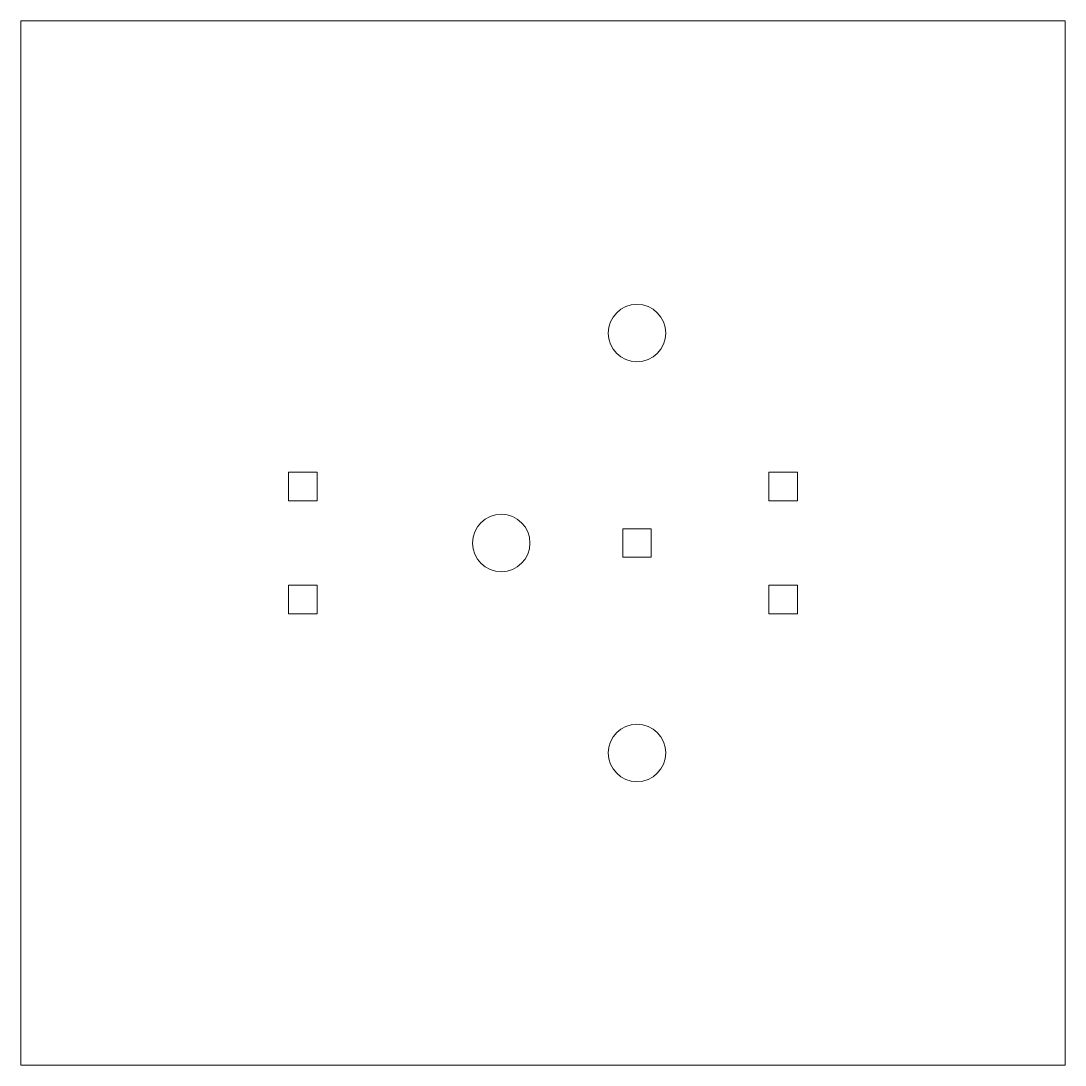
# Model space of a CAD drawing. Header units: millimetres. Extents: x -50 to 50, y -50 to 50.
import ezdxf

# ---------------------------------------------------------------- set-up
doc = ezdxf.new("R2010")
doc.units = ezdxf.units.MM
doc.layers.add('build-platform', color=7, linetype='CONTINUOUS', lineweight=0, true_color=0x000000)
doc.layers.add('cuts', color=7, linetype='CONTINUOUS', lineweight=0, true_color=0x000000)

# ---------------------------------------------------------------- blocks, each defined once
blk = doc.blocks.new('magnet_hole')
at = {"layer": 'cuts'}
for p, q in [((-1.37, 1.37), (-1.37, -1.37)), ((1.37, 1.37), (-1.37, 1.37)), ((1.37, -1.37), (1.37, 1.37)), ((-1.37, -1.37), (1.37, -1.37))]:
    blk.add_line(p, q, dxfattribs=at)

msp = doc.modelspace()

# ---------------------------------------------------------------- linework, layer by layer
at = {"layer": 'build-platform'}
for p, q in [((-50, -50), (-50, 50)), ((-50, 50), (50, 50)), ((50, 50), (50, -50)), ((50, -50), (-50, -50))]:
    msp.add_line(p, q, dxfattribs=at)
for centre in [(9, 20.1), (-4, 0), (9, -20.1)]:
    msp.add_circle(centre, 2.75, dxfattribs=at)

# ---------------------------------------------------------------- block references
at = {"layer": 'cuts', "rotation": 180}
for p in [(-23, 5.4), (23, 5.4), (9, 0), (-23, -5.4), (23, -5.4)]:
    msp.add_blockref('magnet_hole', p, dxfattribs=at)

doc.saveas('drawing.dxf')
